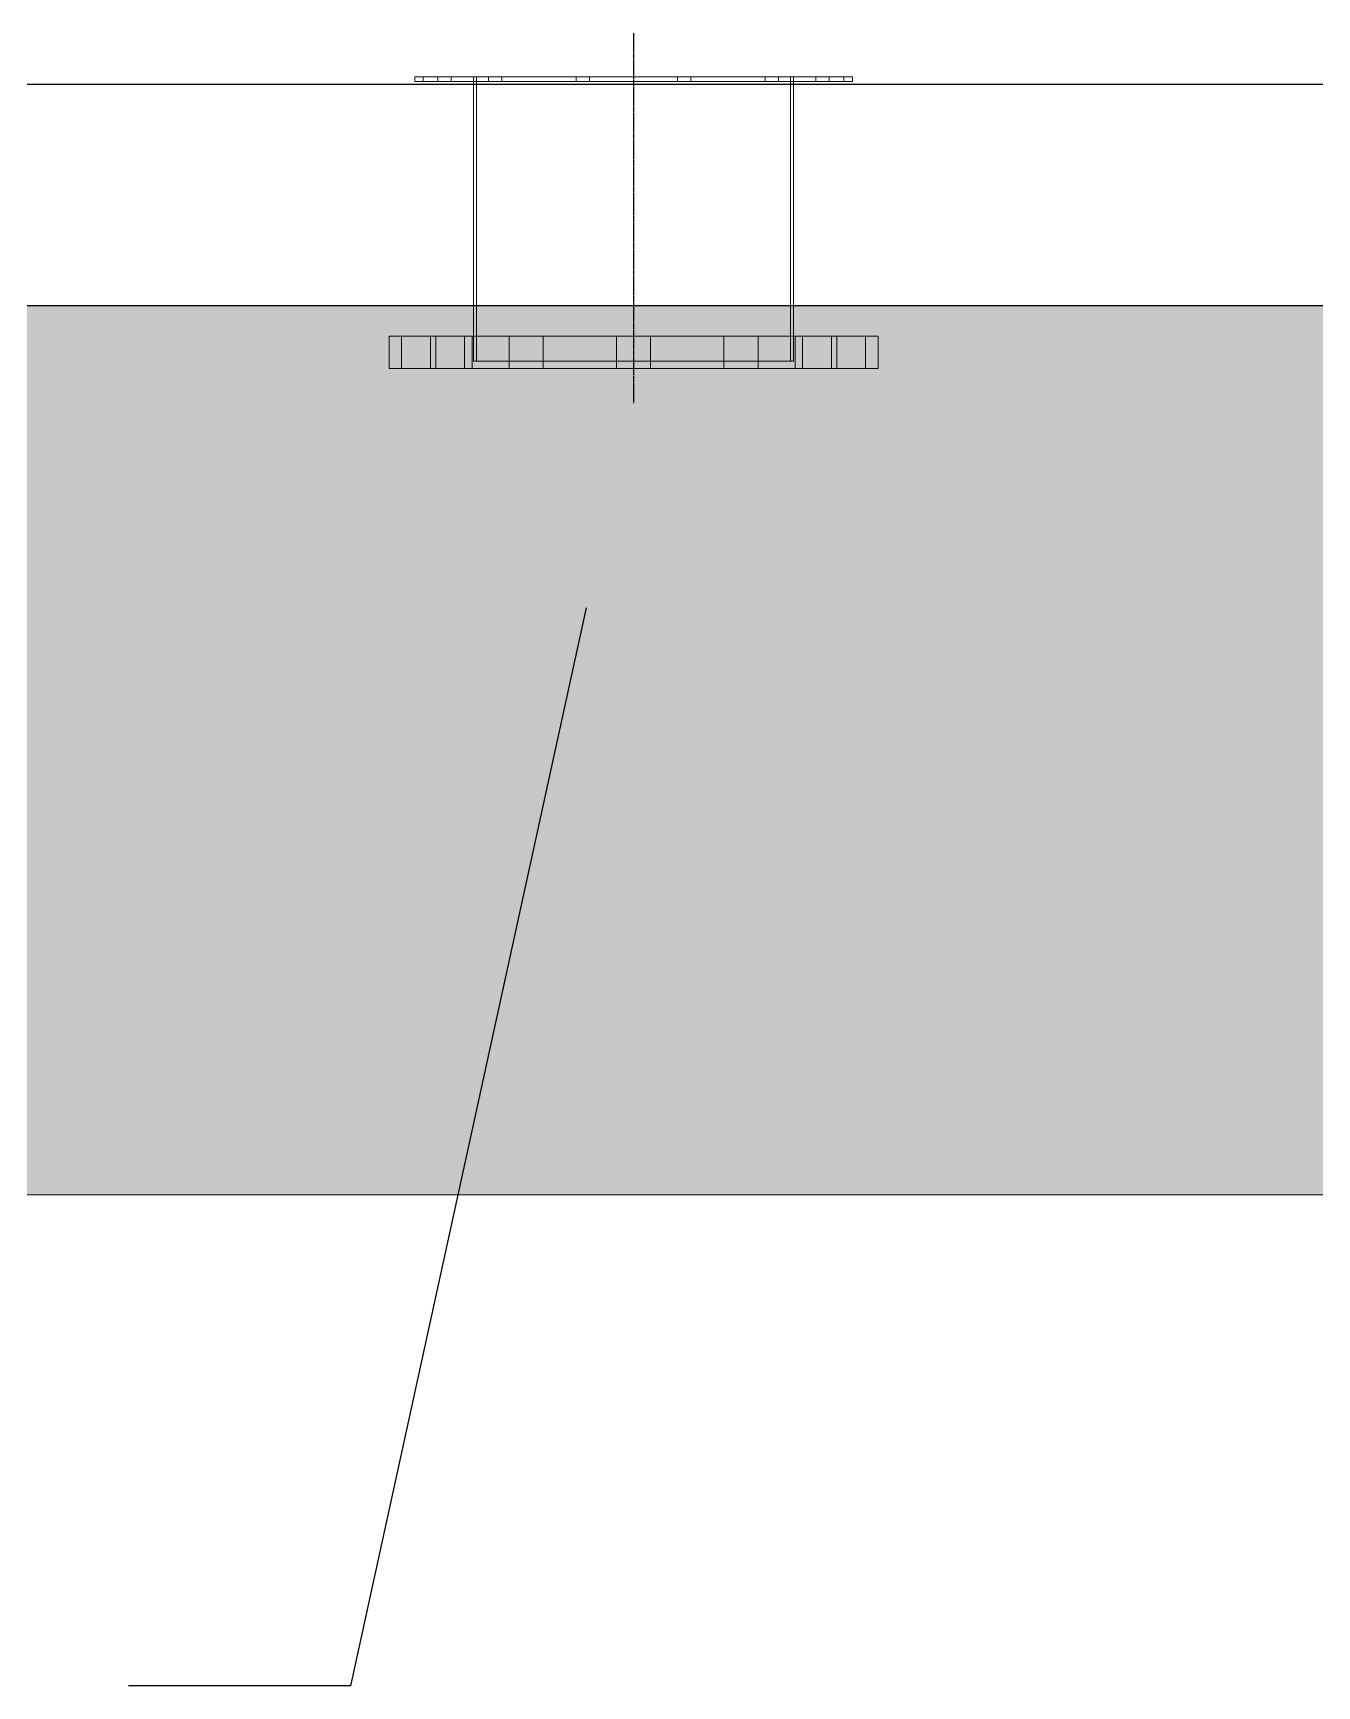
# Model space of a CAD drawing. Header units: millimetres. Extents: x 4398 to 33805, y 3079 to 23874.
# Drawn here: x 16763 to 17630, y 8727 to 9843 of the extents above; entities that cross this region are included whole.
import ezdxf
from ezdxf import colors
from ezdxf.entities.mleader import LeaderData, LeaderLine
from ezdxf.math import Vec2, Vec3

# ---------------------------------------------------------------- set-up
doc = ezdxf.new("R2010")
doc.units = ezdxf.units.MM
doc.linetypes.add('CENTER', pattern=[2, 1.25, -0.25, 0.25, -0.25])
for name, color, linetype in [('center', 1, 'CENTER'), ('냉각탑_dim', 1, 'Continuous'), ('냉각탑_찬넬방진', 1, 'Continuous')]:
    doc.layers.add(name, color=color, linetype=linetype)
doc.styles.get("Standard").update_dxf_attribs({"font": 'arial.ttf'})

# ---------------------------------------------------------------- blocks, each defined once
blk = doc.blocks.new('A$C4226346C')
at = {"color": 7, "lineweight": 15}
for p, q in [((23.3, 330), (23.3, 165)), ((45.3, 330), (23.3, 330)), ((45.3, 330), (45.3, 165)), ((23.3, 321.5), (45.3, 321.5)), ((217.1, 312.7), (217.1, 165)), ((220.3, 312.7), (217.1, 312.7)), ((220.3, 312.7), (217.1, 312.7)), ((220.3, 312.7), (220.3, 165)), ((23.3, 302.1), (45.3, 302.1)), ((23.3, 302.1), (45.3, 302.1)), ((220.3, 307), (217.1, 307)), ((23.3, 298.5), (45.3, 298.5)), ((217.1, 297), (220.3, 297)), ((217.1, 297), (220.3, 297)), ((23.3, 279.1), (45.3, 279.1)), ((23.3, 279.1), (45.3, 279.1)), ((217.1, 288), (220.3, 288)), ((217.1, 288), (220.3, 288)), ((45.3, 274), (23.3, 274)), ((28.3, 273), (28.3, 165)), ((45.3, 273), (28.3, 273)), ((220.3, 271), (28.3, 271)), ((217.1, 273), (45.3, 273)), ((220.3, 273), (217.1, 273)), ((220.3, 273), (217.1, 273)), ((220.3, 165), (220.3, 273)), ((217.1, 262.8), (220.3, 262.8)), ((217.1, 262.8), (220.3, 262.8)), ((23.3, 249), (45.3, 249)), ((23.3, 249), (45.3, 249)), ((217.1, 253.8), (220.3, 253.8)), ((217.1, 253.8), (220.3, 253.8)), ((23.3, 226), (45.3, 226)), ((23.3, 226), (45.3, 226)), ((217.1, 203.7), (220.3, 203.7)), ((217.1, 203.7), (220.3, 203.7)), ((217.1, 194.7), (220.3, 194.7)), ((217.1, 194.7), (220.3, 194.7)), ((23.3, 176.5), (45.3, 176.5)), ((23.3, 176.5), (45.3, 176.5)), ((23.3, 165), (23.3, 0)), ((28.3, 165), (28.3, 57)), ((28.3, 165), (28.3, 59)), ((45.3, 165), (45.3, 0)), ((217.1, 17.3), (217.1, 165)), ((220.3, 17.3), (220.3, 165)), ((220.3, 57), (220.3, 165)), ((220.3, 59), (220.3, 165)), ((23.3, 153.5), (45.3, 153.5)), ((23.3, 153.5), (45.3, 153.5)), ((217.1, 135.3), (220.3, 135.3)), ((217.1, 135.3), (220.3, 135.3)), ((217.1, 126.3), (220.3, 126.3)), ((217.1, 126.3), (220.3, 126.3)), ((23.3, 104), (45.3, 104)), ((23.3, 104), (45.3, 104)), ((23.3, 81), (45.3, 81)), ((23.3, 81), (45.3, 81)), ((217.1, 76.2), (220.3, 76.2)), ((217.1, 76.2), (220.3, 76.2)), ((217.1, 67.2), (220.3, 67.2)), ((217.1, 67.2), (220.3, 67.2)), ((45.3, 56), (23.3, 56)), ((220.3, 59), (28.3, 59)), ((45.3, 57), (28.3, 57)), ((217.1, 57), (45.3, 57)), ((220.3, 57), (217.1, 57)), ((220.3, 57), (217.1, 57)), ((23.3, 50.9), (45.3, 50.9)), ((23.3, 50.9), (45.3, 50.9)), ((217.1, 42), (220.3, 42)), ((217.1, 42), (220.3, 42)), ((23.3, 31.5), (45.3, 31.5)), ((23.3, 27.9), (45.3, 27.9)), ((23.3, 27.9), (45.3, 27.9)), ((217.1, 33), (220.3, 33)), ((217.1, 33), (220.3, 33)), ((220.3, 23), (217.1, 23)), ((220.3, 17.3), (217.1, 17.3)), ((220.3, 17.3), (217.1, 17.3)), ((23.3, 8.5), (45.3, 8.5)), ((45.3, 0), (23.3, 0))]:
    blk.add_line(p, q, dxfattribs=at)
at = {"layer": 'center'}
blk.add_line((249.8, 165), (0, 165), dxfattribs=at)
blk = doc.blocks.new('1')
at = {"ltscale": 500}
blk.add_line((17648.6, 9808.3), (16648.6, 9808.3), dxfattribs=at)
at = {"layer": '냉각탑_찬넬방진', "ltscale": 30}
for p, q in [((12850.2, 9808.7), (20848.6, 9808.3)), ((20792.1, 9658.8), (12793.7, 9658.8))]:
    blk.add_line(p, q, dxfattribs=at)

msp = doc.modelspace()

# ---------------------------------------------------------------- hatches: boundary and pattern name
h = msp.add_hatch()
h.set_pattern_fill('AR-CONC', color=4)
h.set_pattern_definition([(50, (-315456.41, -192624.7), (182.18467, -15.939086), [19.05, -209.55]), (355, (-315456.41, -192624.7), (-35.24342, 191.056845), [15.24, -167.64058]), (100.451445, (-315441.23, -192626.03), (146.94125, 175.11775), [16.19001, -178.090245]), (46.1842, (-315456.41, -192573.9), (271.07904, -42.04233), [28.575, -314.325]), (96.63556, (-315433.82, -192577.4), (237.40413, 247.42612), [24.28502, -267.1356]), (351.18415, (-315456.4, -192573.9), (237.40413, 247.42612), [22.85997, -251.45973]), (21, (-315431.01, -192586.6), (151.61439, -102.2652), [19.05, -209.55]), (326, (-315431.01, -192586.6), (61.80203, 184.18797), [15.24, -167.64]), (71.451445, (-315418.38, -192595.12), (213.41642, 81.92277), [16.19001, -178.08994]), (37.5, (-315456.41, -192624.7), (3.088603, 84.555039), [0, -165.608, 0, -170.18, 0, -168.275]), (7.5, (-315456.41, -192624.7), (66.819663, 100.180575), [0, -97.028, 0, -161.798, 0, -64.135]), (327.5, (-315513.055, -192624.7), (135.590595, -5.728744), [0, -63.5, 0, -198.12, 0, -262.89]), (317.5, (-315538.45, -192624.7), (148.12918, 25.42649), [0, -82.55, 0, -131.572, 0, -186.69])])
edge = h.paths.add_edge_path()
edge.add_line((12648.6, 9058.8), (20998.5, 9058.8))
edge.add_line((20998.5, 9058.8), (20998.7, 9658.8))
edge.add_line((20998.7, 9658.8), (12498.7, 9658.8))
edge.add_line((12498.7, 9658.8), (12498.5, 9058.8))

# ---------------------------------------------------------------- linework, layer by layer
at = {"lineweight": 5}
msp.add_lwpolyline([(12498.6, 9058.8), (20998.6, 9058.8), (20998.6, 9658.8), (12498.6, 9658.8)], close=True, dxfattribs=at)

# ---------------------------------------------------------------- block references
msp.add_blockref('1', (0, 0))
at = {"xscale": -1, "rotation": 270}
msp.add_blockref('A$C4226346C', (17003.6, 9593.2), dxfattribs=at)

# ---------------------------------------------------------------- leaders
at = {"layer": '냉각탑_dim'}
ml = msp.add_multileader_mtext('Standard', dxfattribs=at)
ml.set_content('')
ml.set_leader_properties(color=256)
ml.build(insert=Vec2(0, 0))
ml.multileader.update_dxf_attribs({"text_right_attachment_type": 6, "dogleg_length": 5, "arrow_head_size": 150, "scale": 30})
ctx = ml.context
ctx.base_point, ctx.scale, ctx.char_height, ctx.arrow_head_size, ctx.landing_gap_size, ctx.plane_origin, ctx.plane_x_axis, ctx.plane_y_axis = Vec3(16827.7, 8727.4), 30, 5.4, 150, 2.7, Vec3(17248.9, 9801.6), Vec3(-1, 0), Vec3(0, -1)
ctx.right_attachment = 6
notes = []
notes.append((ctx, [(0, (1, 1, 0), (16977.7, 8727.4), (-1, 0), 150, [(0, [(17168.6, 9601.6)], 0, [])])]))
ctx.mtext, ml.multileader.dxf.content_type = None, 0
for ctx, leaders in notes:
    for number, flags, end, landing, length, lines in leaders:
        leader = LeaderData()
        leader.index, (leader.has_last_leader_line, leader.has_dogleg_vector, leader.attachment_direction) = number, flags
        leader.last_leader_point, leader.dogleg_vector, leader.dogleg_length = Vec3(end), Vec3(landing), length
        for number, points, colour, breaks in lines:
            line = LeaderLine()
            line.index, line.vertices, line.color, line.breaks = number, Vec3.list(points), colors.encode_raw_color(colour), breaks
            leader.lines.append(line)
        ctx.leaders.append(leader)

doc.saveas('drawing.dxf')
